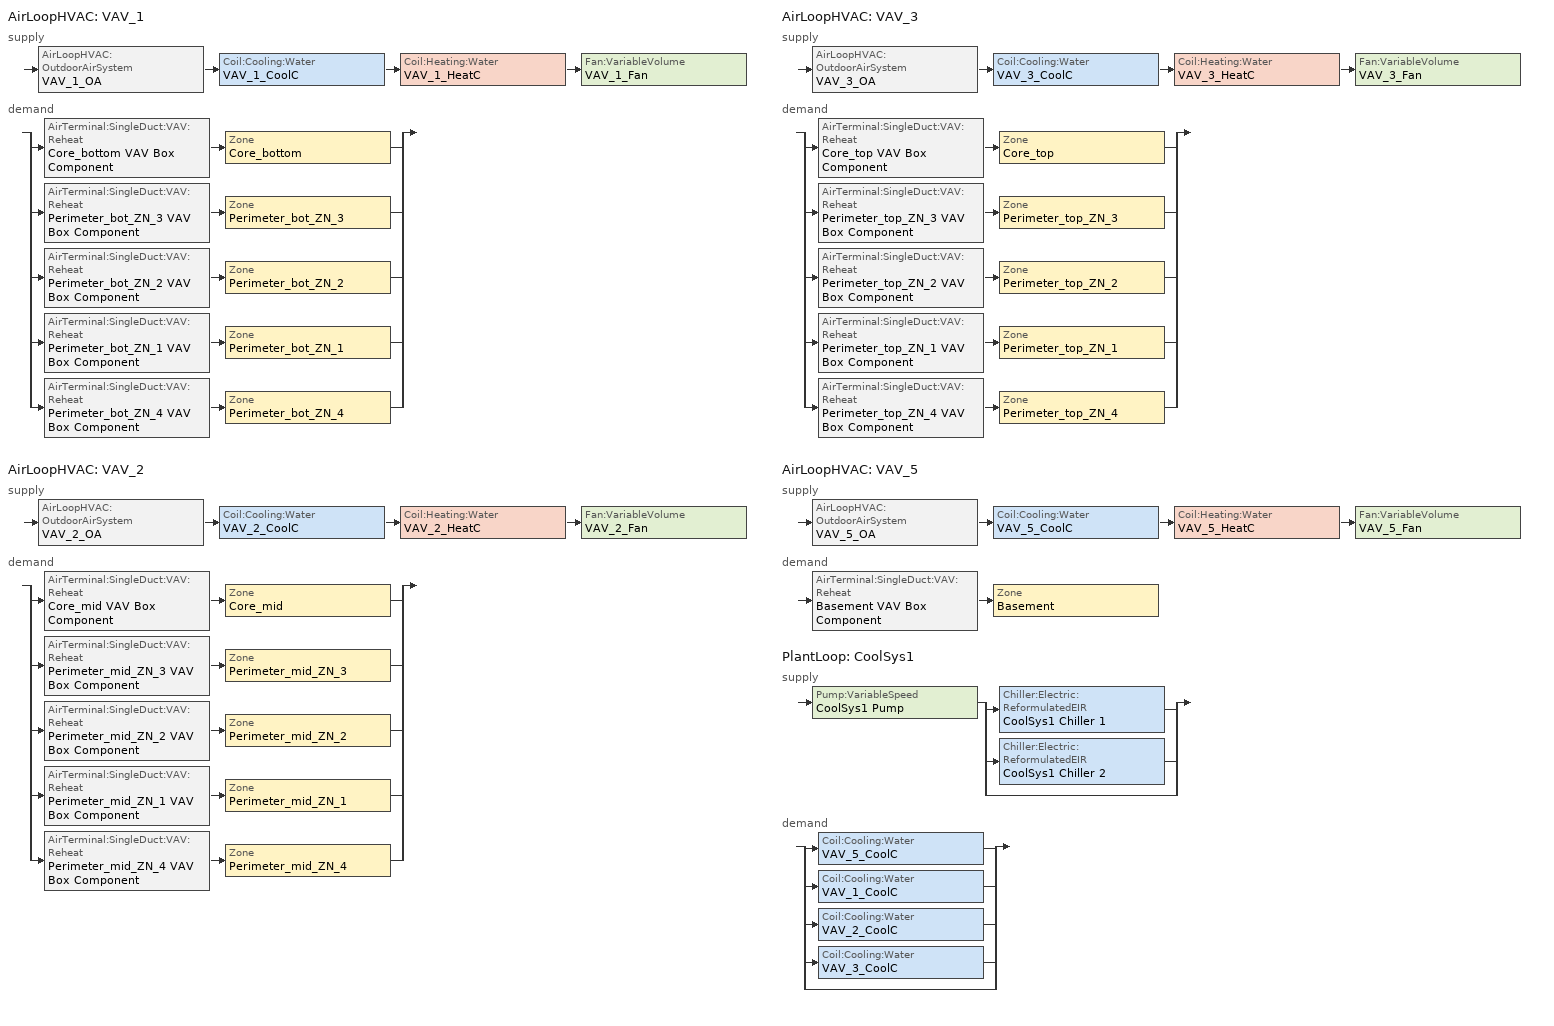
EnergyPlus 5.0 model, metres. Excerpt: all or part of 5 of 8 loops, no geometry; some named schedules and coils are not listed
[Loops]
AirLoopHVAC 'VAV_1'
 supply: AirLoopHVAC:OutdoorAirSystem 'VAV_1_OA' > Coil:Cooling:Water 'VAV_1_CoolC' > Coil:Heating:Water 'VAV_1_HeatC' > Fan:VariableVolume 'VAV_1_Fan'
 demand: split
  | AirTerminal:SingleDuct:VAV:Reheat 'Core_bottom VAV Box Component' > Zone 'Core_bottom'
  | AirTerminal:SingleDuct:VAV:Reheat 'Perimeter_bot_ZN_3 VAV Box Component' > Zone 'Perimeter_bot_ZN_3'
  | AirTerminal:SingleDuct:VAV:Reheat 'Perimeter_bot_ZN_2 VAV Box Component' > Zone 'Perimeter_bot_ZN_2'
  | AirTerminal:SingleDuct:VAV:Reheat 'Perimeter_bot_ZN_1 VAV Box Component' > Zone 'Perimeter_bot_ZN_1'
  | AirTerminal:SingleDuct:VAV:Reheat 'Perimeter_bot_ZN_4 VAV Box Component' > Zone 'Perimeter_bot_ZN_4'
AirLoopHVAC 'VAV_2'
 supply: AirLoopHVAC:OutdoorAirSystem 'VAV_2_OA' > Coil:Cooling:Water 'VAV_2_CoolC' > Coil:Heating:Water 'VAV_2_HeatC' > Fan:VariableVolume 'VAV_2_Fan'
 demand: split
  | AirTerminal:SingleDuct:VAV:Reheat 'Core_mid VAV Box Component' > Zone 'Core_mid'
  | AirTerminal:SingleDuct:VAV:Reheat 'Perimeter_mid_ZN_3 VAV Box Component' > Zone 'Perimeter_mid_ZN_3'
  | AirTerminal:SingleDuct:VAV:Reheat 'Perimeter_mid_ZN_2 VAV Box Component' > Zone 'Perimeter_mid_ZN_2'
  | AirTerminal:SingleDuct:VAV:Reheat 'Perimeter_mid_ZN_1 VAV Box Component' > Zone 'Perimeter_mid_ZN_1'
  | AirTerminal:SingleDuct:VAV:Reheat 'Perimeter_mid_ZN_4 VAV Box Component' > Zone 'Perimeter_mid_ZN_4'
AirLoopHVAC 'VAV_3'
 supply: AirLoopHVAC:OutdoorAirSystem 'VAV_3_OA' > Coil:Cooling:Water 'VAV_3_CoolC' > Coil:Heating:Water 'VAV_3_HeatC' > Fan:VariableVolume 'VAV_3_Fan'
 demand: split
  | AirTerminal:SingleDuct:VAV:Reheat 'Core_top VAV Box Component' > Zone 'Core_top'
  | AirTerminal:SingleDuct:VAV:Reheat 'Perimeter_top_ZN_3 VAV Box Component' > Zone 'Perimeter_top_ZN_3'
  | AirTerminal:SingleDuct:VAV:Reheat 'Perimeter_top_ZN_2 VAV Box Component' > Zone 'Perimeter_top_ZN_2'
  | AirTerminal:SingleDuct:VAV:Reheat 'Perimeter_top_ZN_1 VAV Box Component' > Zone 'Perimeter_top_ZN_1'
  | AirTerminal:SingleDuct:VAV:Reheat 'Perimeter_top_ZN_4 VAV Box Component' > Zone 'Perimeter_top_ZN_4'
AirLoopHVAC 'VAV_5'
 supply: AirLoopHVAC:OutdoorAirSystem 'VAV_5_OA' > Coil:Cooling:Water 'VAV_5_CoolC' > Coil:Heating:Water 'VAV_5_HeatC' > Fan:VariableVolume 'VAV_5_Fan'
 demand: AirTerminal:SingleDuct:VAV:Reheat 'Basement VAV Box Component' > Zone 'Basement'
PlantLoop 'CoolSys1'
 supply: Pump:VariableSpeed 'CoolSys1 Pump' > split
  | Chiller:Electric:ReformulatedEIR 'CoolSys1 Chiller 1'
  | Chiller:Electric:ReformulatedEIR 'CoolSys1 Chiller 2'
  | bypass
 demand: split
  | Coil:Cooling:Water 'VAV_5_CoolC'
  | Coil:Cooling:Water 'VAV_1_CoolC'
  | Coil:Cooling:Water 'VAV_2_CoolC'
  | Coil:Cooling:Water 'VAV_3_CoolC'
  | bypass
[Fan:VariableVolume] Availability Schedule=HVACOperationSchd; Maximum Flow Rate {m3/s}=AUTOSIZE; Minimum Flow Rate {m3/s}=0; Motor In Airstream Fraction=1; Fan Coefficient 1=0.0407599; Fan Coefficient 2=0.088045; Fan Coefficient 3=-0.0729261; Fan Coefficient 4=0.94374; Fan Coefficient 5=0
Name | Fan Efficiency | Pressure Rise | Motor Efficiency
VAV_1_Fan; VAV_3_Fan | 0.6045 | 1017.592 | 0.93
VAV_2_Fan | 0.6175 | 1017.592 | 0.95
VAV_5_Fan | 0.5915 | 1109.648 | 0.91
[Coil:Heating:Water] Availablility Schedule=ALWAYS_ON; U-Factor Times Area Value {W/K}=AUTOSIZE; Maximum Water Flow Rate {m3/s}=AUTOSIZE; Coil Peformance input method=UFactorTimesAreaAndDesignWaterFlowRate; Nominal Capacity=AUTOSIZE; Design Inlet Water Temperature=82.2; Design Inlet Air Temperature=16.6; Design Outlet Water Temperature=71.1; Design Outlet Air Temperature=32.2
VAV_1_HeatC; VAV_2_HeatC; VAV_3_HeatC; VAV_5_HeatC
[Coil:Cooling:Water] Availability Schedule=ALWAYS_ON; Design Water Flow Rate {m3/s}=AUTOSIZE; Design Air Flow Rate {m3/s}=AUTOSIZE; Design Inlet Water Temperature {C}=AUTOSIZE; Design Inlet Air Temperature {C}=AUTOSIZE; Design Outlet Air Temperature {C}=AUTOSIZE; Design Inlet Humidity Ratio {kg-H2O/kg-air}=AUTOSIZE; Design Outlet Humidity Ratio {kg-H2O/kg-air}=AUTOSIZE; Type of Analysise {*******}=SimpleAnalysis; Heat Exchanger Configuration {*********}=CrossFlow
VAV_3_CoolC; VAV_2_CoolC; VAV_1_CoolC; VAV_5_CoolC
[AirTerminal:SingleDuct:VAV:Reheat] Availability Schedule=ALWAYS_ON; Maximum Air Flow Rate {m3/s}=AUTOSIZE; Zone Minimum Air Flow Input Method=Constant; Constant Minimum Air Flow Fraction=0.3; Maximum Hot Water or Steam Flow Rate {m3/s}=AUTOSIZE; Minimum Hot Water or Steam Flow Rate {m3/s}=0; Convergence Tolerance=0.001; Damper Heating Action=NORMAL
Name | Reheat Coil
Basement VAV Box Component | Basement VAV Box Reheat Coil
Core_bottom VAV Box Component | Core_bottom VAV Box Reheat Coil
Core_mid VAV Box Component | Core_mid VAV Box Reheat Coil
Core_top VAV Box Component | Core_top VAV Box Reheat Coil
Perimeter_bot_ZN_1 VAV Box Component | Perimeter_bot_ZN_1 VAV Box Reheat Coil
Perimeter_bot_ZN_2 VAV Box Component | Perimeter_bot_ZN_2 VAV Box Reheat Coil
Perimeter_bot_ZN_3 VAV Box Component | Perimeter_bot_ZN_3 VAV Box Reheat Coil
Perimeter_bot_ZN_4 VAV Box Component | Perimeter_bot_ZN_4 VAV Box Reheat Coil
Perimeter_mid_ZN_1 VAV Box Component | Perimeter_mid_ZN_1 VAV Box Reheat Coil
Perimeter_mid_ZN_2 VAV Box Component | Perimeter_mid_ZN_2 VAV Box Reheat Coil
Perimeter_mid_ZN_3 VAV Box Component | Perimeter_mid_ZN_3 VAV Box Reheat Coil
Perimeter_mid_ZN_4 VAV Box Component | Perimeter_mid_ZN_4 VAV Box Reheat Coil
Perimeter_top_ZN_1 VAV Box Component | Perimeter_top_ZN_1 VAV Box Reheat Coil
Perimeter_top_ZN_2 VAV Box Component | Perimeter_top_ZN_2 VAV Box Reheat Coil
Perimeter_top_ZN_3 VAV Box Component | Perimeter_top_ZN_3 VAV Box Reheat Coil
Perimeter_top_ZN_4 VAV Box Component | Perimeter_top_ZN_4 VAV Box Reheat Coil
[Zone equipment]
Basement: Basement VAV Box Component
Core_bottom: Core_bottom VAV Box Component
Core_mid: Core_mid VAV Box Component
Core_top: Core_top VAV Box Component
Perimeter_bot_ZN_1: Perimeter_bot_ZN_1 VAV Box Component
Perimeter_bot_ZN_2: Perimeter_bot_ZN_2 VAV Box Component
Perimeter_bot_ZN_3: Perimeter_bot_ZN_3 VAV Box Component
Perimeter_bot_ZN_4: Perimeter_bot_ZN_4 VAV Box Component
Perimeter_mid_ZN_1: Perimeter_mid_ZN_1 VAV Box Component
Perimeter_mid_ZN_2: Perimeter_mid_ZN_2 VAV Box Component
Perimeter_mid_ZN_3: Perimeter_mid_ZN_3 VAV Box Component
Perimeter_mid_ZN_4: Perimeter_mid_ZN_4 VAV Box Component
Perimeter_top_ZN_1: Perimeter_top_ZN_1 VAV Box Component
Perimeter_top_ZN_2: Perimeter_top_ZN_2 VAV Box Component
Perimeter_top_ZN_3: Perimeter_top_ZN_3 VAV Box Component
Perimeter_top_ZN_4: Perimeter_top_ZN_4 VAV Box Component
[Sizing:Zone] Zone Cooling Design Supply Air Temperature {C}=12.8; Zone Heating Design Supply Air Temperature {C}=50; Zone Cooling Design Supply Air Humidity Ratio {kg-H20/kg-air}=0.0085; Zone Heating Design Supply Air Humidity Ratio {kg-H20/kg-air}=0.008; Outdoor Air Method=Flow/Person; Outside Air Flow per Person {(m3/s)/person}=0.0125; Cooling Design Air Flow Method {Flow/Zone | DesignDay | DesignDayWithLimit}=DesignDay; Heating Design Air Flow Method {Flow/Zone | DesignDay}=DesignDay
Basement; Core_bottom; Core_mid; Core_top; Perimeter_bot_ZN_1; Perimeter_bot_ZN_2; Perimeter_bot_ZN_3; Perimeter_bot_ZN_4; Perimeter_mid_ZN_1; Perimeter_mid_ZN_2; Perimeter_mid_ZN_3; Perimeter_mid_ZN_4; Perimeter_top_ZN_1; Perimeter_top_ZN_2; Perimeter_top_ZN_3; Perimeter_top_ZN_4
[ZoneControl:Thermostat] Control Type Schedule=Dual Zone Control Type Sched
Name | Zone | Control 1
Basement Thermostat | Basement | Basement DualSPSched
Core_bottom Thermostat | Core_bottom | Core_bottom DualSPSched
Core_mid Thermostat | Core_mid | Core_mid DualSPSched
Core_top Thermostat | Core_top | Core_top DualSPSched
Perimeter_bot_ZN_1 Thermostat | Perimeter_bot_ZN_1 | Perimeter_bot_ZN_1 DualSPSched
Perimeter_bot_ZN_2 Thermostat | Perimeter_bot_ZN_2 | Perimeter_bot_ZN_2 DualSPSched
Perimeter_bot_ZN_3 Thermostat | Perimeter_bot_ZN_3 | Perimeter_bot_ZN_3 DualSPSched
Perimeter_bot_ZN_4 Thermostat | Perimeter_bot_ZN_4 | Perimeter_bot_ZN_4 DualSPSched
Perimeter_mid_ZN_1 Thermostat | Perimeter_mid_ZN_1 | Perimeter_mid_ZN_1 DualSPSched
Perimeter_mid_ZN_2 Thermostat | Perimeter_mid_ZN_2 | Perimeter_mid_ZN_2 DualSPSched
Perimeter_mid_ZN_3 Thermostat | Perimeter_mid_ZN_3 | Perimeter_mid_ZN_3 DualSPSched
Perimeter_mid_ZN_4 Thermostat | Perimeter_mid_ZN_4 | Perimeter_mid_ZN_4 DualSPSched
Perimeter_top_ZN_1 Thermostat | Perimeter_top_ZN_1 | Perimeter_top_ZN_1 DualSPSched
Perimeter_top_ZN_2 Thermostat | Perimeter_top_ZN_2 | Perimeter_top_ZN_2 DualSPSched
Perimeter_top_ZN_3 Thermostat | Perimeter_top_ZN_3 | Perimeter_top_ZN_3 DualSPSched
Perimeter_top_ZN_4 Thermostat | Perimeter_top_ZN_4 | Perimeter_top_ZN_4 DualSPSched
[ThermostatSetpoint:DualSetpoint] Heating Setpoint Temperature Schedule=HTGSETP_SCH; Cooling Setpoint Temperature Schedule=CLGSETP_SCH
Basement DualSPSched; Core_bottom DualSPSched; Core_mid DualSPSched; Core_top DualSPSched; Perimeter_bot_ZN_1 DualSPSched; Perimeter_bot_ZN_2 DualSPSched; Perimeter_bot_ZN_3 DualSPSched; Perimeter_bot_ZN_4 DualSPSched; Perimeter_mid_ZN_1 DualSPSched; Perimeter_mid_ZN_2 DualSPSched; Perimeter_mid_ZN_3 DualSPSched; Perimeter_mid_ZN_4 DualSPSched; Perimeter_top_ZN_1 DualSPSched; Perimeter_top_ZN_2 DualSPSched; Perimeter_top_ZN_3 DualSPSched; Perimeter_top_ZN_4 DualSPSched
[Sizing:System] Type Of Load To Size On {Sensible}=Sensible; Design Outdoor Air Flow Rate {m3/s}=AUTOSIZE; Minimum System Air Flow Ratio=0.3; Preheat Design Temperature {C}=7; Preheat Design Humidity Ratio {kg-H2O/kg-air}=0.008; Precool Design Temperature {C}=12.8; Precool Design Humidity Ratio {kg-H2O/kg-air}=0.008; Central Cooling Design Supply Air Temperature {C}=12.8; Central Heating Design Supply Air Temperature {C}=16.7; Sizing Option {Coincident | NonCoincident}=NonCoincident; 100% Outdoor Air in Cooling {Yes | No}=No; 100% Outdoor Air in Heating {Yes | No}=No; Central Cooling Design Supply Air Humidity Ratio {kg-H2O/kg-air}=0.0085; Central Heating Design Supply Air Humidity Ratio {kg-H2O/kg-air}=0.008; Cooling Design Air Flow Method=DesignDay; Heating Design Air Flow Method=DesignDay
VAV_1; VAV_2; VAV_3; VAV_5
[Controller:OutdoorAir] Minimum Outdoor Air Flow Rate {m3/s}=AUTOSIZE; Maximum Outdoor Air Flow Rate {m3/s}=AUTOSIZE; Economizer Control Type=NoEconomizer; Economizer Control Action Type=ModulateFlow; Economizer Maximum Limit Dry-Bulb Temperature {C}=28; Economizer Maximum Limit Enthalpy {J/kg}=64000; Economizer Minimum Limit Dry-Bulb Temperature {C}=-100; Lockout Type=NoLockout; Minimum Limit Type=FixedMinimum; Minimum Outdoor Air Schedule=MinOA_MotorizedDamper_Sched
VAV_1_OA_Controller; VAV_2_OA_Controller; VAV_3_OA_Controller; VAV_5_OA_Controller
[SetpointManager:Scheduled]
Name | Control Variable {Temperature | others } | Schedule | Setpoint Node or NodeList | Control Variable {TEMP} | Setpoint Node
VAV_1 SAT setpoint | Temperature | Seasonal-Reset-Supply-Air-Temp-Sch | VAV_1 Supply Equipment Outlet Node
VAV_2 SAT setpoint | Temperature | Seasonal-Reset-Supply-Air-Temp-Sch | VAV_2 Supply Equipment Outlet Node
VAV_3 SAT setpoint | Temperature | Seasonal-Reset-Supply-Air-Temp-Sch | VAV_3 Supply Equipment Outlet Node
VAV_5 SAT setpoint | Temperature | Seasonal-Reset-Supply-Air-Temp-Sch | VAV_5 Supply Equipment Outlet Node
CoolSys1 Loop Setpoint Manager |  | CW-Loop-Temp-Schedule |  | Temperature | CoolSys1 Supply Outlet Node
[AirLoopHVAC] Design Supply Air Flow Rate {m3/s}=AUTOSIZE
VAV_1; VAV_2; VAV_3; VAV_5
[SetpointManager:MixedAir]
Name | Control Variable {Temperature} | Setpoint Node or NodeList | Control Variable
VAV_1_CoolC SAT Manager | Temperature | VAV_1_CoolC-VAV_1_HeatCNode
VAV_1_HeatC SAT Manager | Temperature | VAV_1_HeatC-VAV_1_FanNode
VAV_1_OAMixed Air Temp Manager |  | VAV_1_OA-VAV_1_CoolCNode | Temperature
VAV_2_CoolC SAT Manager | Temperature | VAV_2_CoolC-VAV_2_HeatCNode
VAV_2_HeatC SAT Manager | Temperature | VAV_2_HeatC-VAV_2_FanNode
VAV_2_OAMixed Air Temp Manager |  | VAV_2_OA-VAV_2_CoolCNode | Temperature
VAV_3_CoolC SAT Manager | Temperature | VAV_3_CoolC-VAV_3_HeatCNode
VAV_3_HeatC SAT Manager | Temperature | VAV_3_HeatC-VAV_3_FanNode
VAV_3_OAMixed Air Temp Manager |  | VAV_3_OA-VAV_3_CoolCNode | Temperature
VAV_5_CoolC SAT Manager | Temperature | VAV_5_CoolC-VAV_5_HeatCNode
VAV_5_HeatC SAT Manager | Temperature | VAV_5_HeatC-VAV_5_FanNode
VAV_5_OAMixed Air Temp Manager |  | VAV_5_OA-VAV_5_CoolCNode | Temperature
[Chiller:Electric:ReformulatedEIR] Reference Capacity {W}=AUTOSIZE; Reference COP {W/W}=5.5; Reference Leaving Chilled Water Temperature {C}=6.67; Reference Leaving Condenser Water Temperature {C}=35; Reference Chilled Water Flow Rate {m3/s}=AutoSize; Reference Condenser Water Flow Rate {m3/s}=AutoSize; Cooling Capacity Function of Temperature Curve=WC Screw Default 90.1-2004 Cap_fT; Electric Input to Cooling Output Ratio Function of Temperature Curve=WC Screw Default 90.1-2004 EIR_fT; Electric Input to Cooling Output Ratio Function of Part Load Ratio Curve=WC Screw GTE 300tons Default 90.1-2004 EIR_fPLR; Minimum Part Load Ratio=0.1; Maximum Part Load Ratio=1; Optimum Part Load Ratio=1; Minimum Unloading Ratio=0.2; Compressor Motor Efficiency=1; Leaving Chilled Water Lower Temperature Limit {C}=2; Chiller Flow Mode Type=VariableFlow; Sizing Factor=0.4
CoolSys1 Chiller 1; CoolSys1 Chiller 2
[Pump:VariableSpeed]
CoolSys1 Pump: Rated Flow Rate {m3/s}=AUTOSIZE; Rated Pump Head {Pa} [179352 Pa = 60 ft]=179352; Rated Power Consumption {W}=AUTOSIZE; Motor Efficiency=0.9; Fraction of Motor Inefficiencies to Fluid Stream=0; Coefficient 1 of the Part Load Performance Curve=0; Coefficient 2 of the Part Load Performance Curve=1; Coefficient 3 of the Part Load Performance Curve=0; Coefficient 4 of the Part Load Performance Curve=0; Minimum Flow Rate {m3/s}=0; Pump Control Type {Continuous | Intermittent}=Intermittent
[PlantEquipmentList]
CoolSys1 Equipment List: CoolSys1 Chiller 1, CoolSys1 Chiller 2
[Sizing:Plant]
CoolSys1: Loop Type {COOLING | HEATING}=Cooling; Design Loop Exit Temperature {C}=6.67; Design Loop Temperature Difference {C}=6.67
[Controller:WaterCoil] Control Variable {Temperature | HumidityRatio | TemperatureAndHumidityRatio | Flow}=Temperature; Maximum Actuated Flow {m3/s}=AUTOSIZE; Minimum Actuated Flow {m3/s}=0
Name | Action {Normal | Reverse} | Actuator Variable {Flow} | Actuator Variable {FLOW} | Controller Convergence Tolerance {delta C} [Delta temp from setpoint]
VAV_1_CoolC_Controller; VAV_2_CoolC_Controller; VAV_3_CoolC_Controller; VAV_5_CoolC_Controller | Reverse | Flow
VAV_1_HeatC_Controller; VAV_2_HeatC_Controller; VAV_3_HeatC_Controller; VAV_5_HeatC_Controller | Normal |  | Flow | 0.0001
[PlantEquipmentOperationSchemes]
CoolSys1 Loop Operation Scheme List: Control Scheme 1 Object Type {*******}=PlantEquipmentOperation:CoolingLoad; Control Scheme 1=CoolSys1 Operation Scheme; Control Scheme 1 Schedule=ALWAYS_ON
[PlantEquipmentOperation:CoolingLoad]
CoolSys1 Operation Scheme: Load Range 1 Lower Limit {W}=0; Load Range 1 Upper Limit {W}=100000000000000; Priority Control 1 Equipment List=CoolSys1 Equipment List
[PlantLoop]
CoolSys1: Fluid Type {WATER}=Water; Loop Equipment Operation Scheme=CoolSys1 Loop Operation Scheme List; Maximum Loop Temperature {C}=98; Minimum Loop Temperature {C}=1; Maximum Loop Flow Rate {m3/s}=AUTOSIZE; Minimum Loop Flow Rate {m3/s}=0; Loop Volume {m3}=AUTOSIZE; Load Distribution Scheme {OPTIMAL,SEQUENTIAL,UNIFORM}=Uniform
[Schedule:Compact]
ALWAYS_ON: Through: 12/31, For: AllDays, Until: 24:00, 1
CLGSETP_SCH: Through: 12/31, For: Weekdays SummerDesignDay, Until: 06:00, 26.7, Until: 22:00, 24, Until: 24:00, 26.7, For: Saturday, Until: 06:00, 26.7, Until: 18:00, 24, Until: 24:00, 26.7, For WinterDesignDay, Until: 24:00, 26.7, For: AllOtherDays, Until: 24:00, 26.7
HTGSETP_SCH: Through: 12/31, For: Weekdays, Until: 06:00, 15.6, Until: 22:00, 21, Until: 24:00, 15.6, For SummerDesignDay, Until: 24:00, 15.6, For: Saturday, Until: 06:00, 15.6, Until: 18:00, 21, Until: 24:00, 15.6, For: WinterDesignDay, Until: 24:00, 21, For: AllOtherDays, Until: 24:00, 15.6
Seasonal-Reset-Supply-Air-Temp-Sch: Through: 12/31, For: AllDays, Until: 24:00, 12.8
MinOA_MotorizedDamper_Sched: Through: 12/31, For: Weekdays SummerDesignDay, Until: 07:00, 0, Until: 22:00, 1, Until: 24:00, 0, For: Saturday WinterDesignDay, Until: 07:00, 0, Until: 18:00, 1, Until: 24:00, 0, For: AllOtherDays, Until: 24:00, 0
Dual Zone Control Type Sched: Through: 12/31, For: AllDays, Until: 24:00, 4
HVACOperationSchd: Through: 12/31, For: Weekdays SummerDesignDay, Until: 06:00, 0, Until: 22:00, 1, Until: 24:00, 0, For: Saturday WinterDesignDay, Until: 06:00, 0, Until: 18:00, 1, Until: 24:00, 0, For: AllOtherDays, Until: 24:00, 0
CW-Loop-Temp-Schedule: Through: 12/31, For: AllDays, Until: 24:00, 6.7
[Curve:Biquadratic] Minimum Value of x=0; Maximum Value of x=20; Minimum Value of y=0; Maximum Value of y=50
Name | Coefficient1 Const | Coefficient2 x | Coefficient3 x**2 | Coefficient4 y | Coefficient5 y**2 | Coefficient6 x*y
WC Screw Default 90.1-2004 Cap_fT | 0.906115 | 0.0292277 | -0.0003647 | -0.0009709 | -9.05e-05 | 0.0002527
WC Screw Default 90.1-2004 EIR_fT | 0.36171 | -0.0229833 | -0.0009519 | 0.0131889 | 0.0003752 | -0.0007059
[Curve:Bicubic]
WC Screw GTE 300tons Default 90.1-2004 EIR_fPLR: Coefficient1 Constant=3.39272; Coefficient2 x=-0.0329602; Coefficient3 x**2=-8.65e-05; Coefficient4 y=-5.24936; Coefficient5 y**2=4.13799; Coefficient6 x*y=0.0404746; Coefficient7 x**3=0; Coefficient8 y**3=-1.43813; Coefficient9 x**2*y=0; Coefficient10 x*y**2=0; Minimum Value of x=0; Maximum Value of x=50; Minimum Value of y=0; Maximum Value of y=1.1; Minimum Curve Output=0; Maximum Curve Output=1.5; Input Unit Type for X=Temperature; Input Unit Type for Y=Dimensionless; Output Unit Type=Dimensionless
